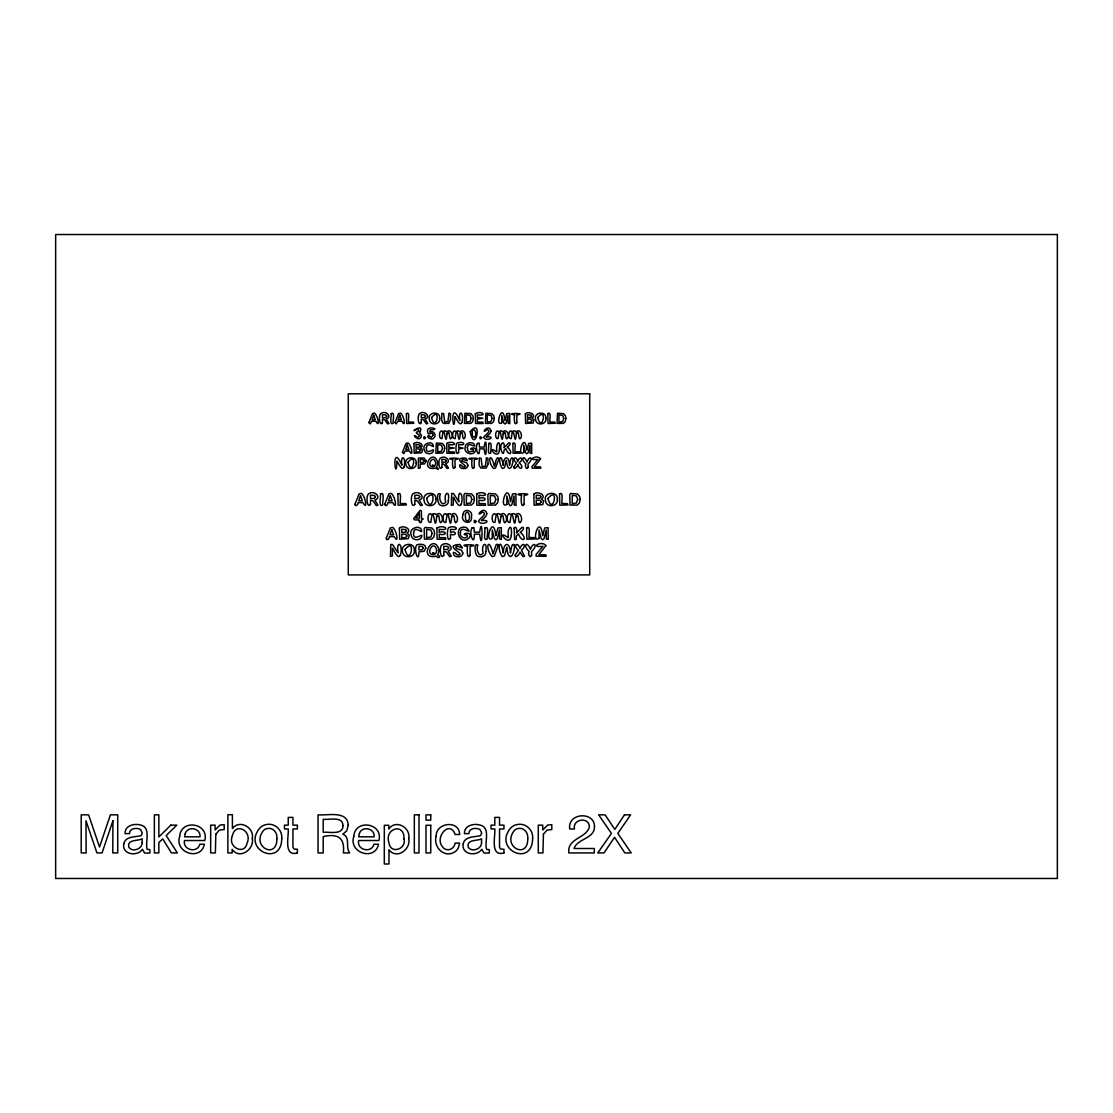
<?xml version="1.0" encoding="UTF-8"?>
<svg xmlns="http://www.w3.org/2000/svg" width="1113" height="1113" viewBox="0 0 1113 1113"><rect width="100%" height="100%" fill="white"/><g stroke="black" fill="none" stroke-linecap="round" stroke-linejoin="round"><path stroke-width="1.5" d="M112.914 820.796L112.803 852.92L117.714 852.92L117.714 814.841L110.396 814.841L99.53 847.035L88.595 814.841L81.207 814.841L81.207 852.92L86.132 852.92L85.993 820.796L96.942 852.92L102.048 852.92L112.914 820.796M436.574 517.086C434.807 537.245 433.611 499.014 430.842 522.414C427.183 523.959 427.03 513.552 430.328 513.622C431.037 516.362 434.599 511.312 436.226 514.943C440.985 509.657 444.81 520.536 440.637 522.776C438.397 521.788 440.331 511.507 436.574 517.086M447.009 433.903C445.464 451.544 444.421 418.085 442 438.55C438.8 439.899 438.661 430.801 441.555 430.87C442.181 433.263 445.283 428.853 446.716 432.011C450.876 427.406 454.215 436.908 450.57 438.87C448.609 438.021 450.306 429.006 447.009 433.903M451.614 517.086C449.847 537.245 448.664 499.014 445.896 522.414C442.237 523.959 442.084 513.552 445.381 513.622C446.09 516.362 449.638 511.312 451.28 514.943C456.038 509.657 459.864 520.536 455.69 522.776C453.436 521.788 455.37 511.507 451.614 517.086M460.184 433.903C458.639 451.544 457.596 418.085 455.175 438.55C451.975 439.899 451.836 430.801 454.716 430.87C455.342 433.263 458.459 428.853 459.892 432.011C464.038 427.406 467.39 436.908 463.731 438.87C461.784 438.021 463.467 429.006 460.184 433.903M499.473 449.624C498.387 462.257 485.282 443.364 496.509 451.906L496.954 451.516C495.285 443.739 500.53 437.479 499.473 449.624M503.146 433.903C501.601 451.544 500.558 418.085 498.137 438.55C494.937 439.899 494.798 430.801 497.678 430.87C498.304 433.263 501.406 428.853 502.839 432.011C506.999 427.406 510.352 436.908 506.693 438.87C504.732 438.021 506.429 429.006 503.146 433.903M500.711 517.086C498.944 537.245 497.761 499.014 494.993 522.414C491.334 523.959 491.181 513.552 494.478 513.622C495.188 516.362 498.735 511.312 500.377 514.943C505.121 509.657 508.947 520.536 504.773 522.776C502.533 521.788 504.467 511.507 500.711 517.086M516.307 433.903C514.763 451.544 513.719 418.085 511.298 438.55C508.098 439.899 507.959 430.801 510.853 430.87C511.479 433.263 514.582 428.853 516.015 432.011C520.174 427.406 523.513 436.908 519.868 438.87C517.907 438.021 519.59 429.006 516.307 433.903M511.326 535.061C510.088 549.502 495.118 527.91 507.945 537.676L508.446 537.217C506.54 528.341 512.523 521.176 511.326 535.061M515.764 517.086C513.997 537.245 512.815 499.014 510.046 522.414C506.387 523.959 506.22 513.552 509.531 513.622C510.241 516.362 513.789 511.312 515.43 514.943C520.174 509.657 524 520.536 519.827 522.776C517.587 521.788 519.521 511.507 515.764 517.086M403.991 838.868C406.788 849.163 390.413 854.617 389.035 842.986C383.79 828.642 404.701 822.006 403.991 838.868M450.542 419.406L448.762 423.413L443.308 423.385L441.652 420.519L441.875 413.299L443.67 413.702L444.657 421.938L447.871 421.604L449.026 413.048L450.473 413.702L450.542 419.406M448.33 500.516C449.151 505.497 442.529 507.291 439.315 504.523C437.423 502.088 436.143 491.097 440.47 494.005C438.105 497.455 441.513 507.89 445.715 502.06C443.071 492.962 450.222 488.802 448.33 500.516M487.981 464.051L486.2 468.072L480.746 468.03L479.091 465.178L479.313 457.944L481.108 458.361L482.096 466.597L485.31 466.25L486.464 457.707L487.911 458.347L487.981 464.051M485.797 551.547C486.618 556.528 480.009 558.323 476.795 555.554C474.903 553.119 473.623 542.128 477.936 545.036C475.571 548.486 478.98 558.921 483.181 553.091C480.538 543.993 487.689 539.833 485.797 551.547M465.331 514.484L465.651 519.924L467.877 520.94C471.898 518.616 467.474 507.389 465.331 514.484M472.176 431.621L472.469 436.379L474.402 437.27C477.922 435.239 474.055 425.403 472.176 431.621M413.633 532.584C412.7 540.918 419.518 535.603 421.855 535.311C422.05 541.321 411.629 541.127 411.254 535.214C407.915 527.771 421.841 523.736 421.604 531.624C419.378 530.984 414.37 526.491 413.633 532.584M426.39 447.454C425.583 454.758 431.538 450.097 433.583 449.833C433.75 455.106 424.637 454.939 424.303 449.749C421.382 443.238 433.569 439.718 433.36 446.619C431.427 446.063 427.03 442.125 426.39 447.454M232.297 836.225C227.469 846.993 244.54 855.869 247.072 843.181C252.679 830.799 235.038 821.505 232.297 836.225M463.078 514.47C459.432 522.776 472.775 525.948 471.453 516.585C473.401 510.352 463.37 507.598 463.078 514.47M470.201 431.607C474.987 455.871 483.223 415.984 470.201 431.607M435.74 463.105L434.863 465.957L432.247 465.011L433.806 466.695C424.61 467.78 433.75 452.448 435.74 463.105M436.713 550.462L435.712 553.731L432.72 552.66L434.501 554.566C423.761 555.916 434.014 537.676 436.713 550.462M252.317 838.506C254.501 849.539 239.434 859.959 232.172 849.372L232.172 852.92L227.873 852.92L227.873 814.702L232.408 814.702L232.408 828.531C239.49 819.098 254.515 827.488 252.317 838.506M281.742 838.451C281.547 867.5 242.189 849.887 259.426 828.503A11.464 11.464 0 0 1 266.118 824.608C274.48 822.521 282.674 829.95 281.742 838.451M436.129 836.35C433.11 846.77 443.892 858.137 454.118 852.294A9.53 9.53 0 0 0 458.319 847.869L459.669 843.098L455.134 843.098C454.591 847.271 450.709 850.666 446.424 849.553A5.718 5.718 0 0 1 442.64 846.882C434.028 837.449 449.958 819.265 455.134 834.486L459.669 834.486C459.488 819.627 435.67 822.396 436.129 836.35M532.612 838.451C532.404 867.5 493.045 849.887 510.283 828.503A11.464 11.464 0 0 1 516.989 824.608C525.336 822.521 533.544 829.95 532.612 838.451M432.081 533.433L430.842 537.036L426.627 537.607L426.627 529.343L430.926 529.997L432.081 533.433M442.529 448.205L441.444 451.349L437.771 451.85L437.771 444.63L441.527 445.2L442.529 448.205M471.119 418.432L470.034 421.59L466.361 422.091L466.361 414.857L470.117 415.427L471.119 418.432M471.842 499.417L470.604 503.02L466.403 503.591L466.403 495.327L470.688 495.981L471.842 499.417M492.071 418.432L490.986 421.59L487.313 422.091L487.313 414.857L491.056 415.427L492.071 418.432M495.772 499.417L494.534 503.02L490.332 503.591L490.332 495.327L494.631 495.981L495.772 499.417M563.707 418.432L562.635 421.59L558.949 422.091L558.949 414.857L562.705 415.427L563.707 418.432M577.661 499.417L576.423 503.02L572.221 503.591L572.221 495.327L576.506 495.981L577.661 499.417M408.026 462.243C412.325 478.59 418.14 450.055 408.026 462.243M405.035 549.488C409.96 568.159 416.596 535.548 405.035 549.488M431.538 417.584C435.837 433.931 441.652 405.396 431.538 417.584M426.599 498.457C431.524 517.128 438.16 484.517 426.599 498.457M460.42 532.473C459.279 536.494 463.857 539.582 467.223 537.009L467.223 535.033C457.819 534.588 473.595 529.983 469.394 537.704C459.029 547.624 452.226 523.973 466.389 527.52C474.917 537.203 460.323 523.625 460.42 532.473M467.335 447.356L467.766 450.515L469.171 451.822L473.289 451.322L473.289 449.596C465.276 449.471 477.922 445.089 475.265 451.28C472.928 456.386 463.189 453.074 465.192 447.05C465.262 442.153 474.388 440.915 474.861 445.91C472.872 446.689 468.114 441.708 467.335 447.356M537.746 417.584C542.059 433.931 547.86 405.396 537.746 417.584M547.986 498.457C552.911 517.128 559.547 484.517 547.986 498.457M179.694 836.378C174.087 852.767 200.799 861.545 204.43 844.211L199.839 844.211C197.585 853.448 182.574 850.374 184.466 840.524L204.82 840.524C209.272 822.883 180.793 818.667 179.694 836.378M353.809 836.378C348.202 852.767 374.928 861.545 378.545 844.211L373.968 844.211C371.7 853.448 356.689 850.374 358.595 840.524L378.935 840.524C383.401 822.883 354.908 818.667 353.809 836.378M416.206 463.119C417.111 469.575 406.342 470.674 405.855 464.26C403.616 456.608 416.888 455.134 416.206 463.119M414.398 550.476C415.427 557.863 403.115 559.116 402.572 551.784C400.012 543.047 415.177 541.349 414.398 550.476M408.749 838.423C411.198 849.372 396.673 859.904 388.98 849.803L388.98 863.994L384.305 863.994L384.305 825.29L388.84 825.29L388.84 828.962C395.602 819.029 410.808 827.432 408.749 838.423M439.732 418.46C440.623 424.929 429.855 426.029 429.368 419.601C427.142 411.963 440.414 410.474 439.732 418.46M437.924 463.119L436.56 467.14L438.299 469.199L435.308 468.1C418.738 471.801 433.027 445.868 437.924 463.119M435.962 499.445C436.978 506.832 424.665 508.085 424.123 500.753C421.563 492.016 436.741 490.318 435.962 499.445M439.218 550.476L437.646 555.067C441.972 556.319 438.397 559.352 436.213 556.18C417.278 560.396 433.611 530.776 439.218 550.476M545.94 418.46C546.845 424.929 536.063 426.029 535.59 419.601C533.35 411.963 546.622 410.474 545.94 418.46M557.349 499.445C558.378 506.832 546.066 508.085 545.523 500.753C542.963 492.016 558.128 490.318 557.349 499.445M342.985 825.596C343.082 835.46 328.947 831.592 323.201 832.287L323.201 819.265C328.933 820.156 342.734 815.759 342.985 825.596M123.793 843.807C121.623 854.506 137.316 857.08 142.394 849.247L144.607 853.087L149.907 853.045L149.907 849.609L147.125 849.316C144.913 841.887 151.674 827.237 140.266 824.942C134.061 823.244 124.545 825.721 125.073 833.637L129.428 833.637C129.539 828.03 136.704 827.432 140.586 829.491L142.283 832.955L141.17 835.654C135.383 837.199 125.352 836.044 123.793 843.807M426.182 461.005L424.623 463.829L420.213 464.302L420.144 467.891L418.349 468.309L418.391 458.111L424.081 457.986L426.182 461.005M425.792 548.055L424.011 551.297L418.975 551.839C418.697 564.75 413.229 549.085 416.888 544.758C419.796 543.923 425.834 543.589 425.792 548.055M463.203 843.807C461.032 854.506 476.712 857.08 481.79 849.247L484.016 853.087L489.303 853.045L489.303 849.609L486.52 849.316C484.308 841.887 491.07 827.237 479.675 824.942C473.456 823.244 463.954 825.721 464.469 833.637L468.823 833.637C468.949 828.03 476.1 827.432 479.995 829.491L481.692 832.955L480.566 835.654C474.778 837.199 464.761 836.044 463.203 843.807M594.495 826.792C594.439 838.91 577.452 838.423 574.03 848.509L594.314 848.509L594.314 852.92L568.826 852.92C566.865 838.131 586.412 838.423 589.334 827.001C589.514 816.455 572.319 818.765 574.475 828.962L569.731 828.962C567.129 812.796 594.773 810.89 594.495 826.792M433.04 435.239L431.19 437.479L428.922 435.586C424.763 436.268 432.289 441.388 434 437.757C436.992 435.044 433.249 429.799 429.785 432.178L430.202 429.827C443.127 429.855 424.526 424.011 427.893 432.79C427.851 436.115 433.305 430.592 433.04 435.239M434.571 533.447L433.792 537.078L431.705 539.095L424.429 539.123L424.164 528.912L424.985 527.479L431.9 527.965L434.098 530.553L434.571 533.447M444.713 448.219L444.031 451.391L442.195 453.144L435.837 453.186L436.324 443.002L442.376 443.419L444.296 445.673L444.713 448.219M473.303 418.446L472.622 421.632L470.799 423.385L464.441 423.413L464.928 413.229L470.966 413.646L472.9 415.914L473.303 418.446M474.333 499.431L473.554 503.062L471.467 505.065L464.204 505.107L463.926 494.882L464.761 493.462L471.662 493.935L473.86 496.537L474.333 499.431M494.255 418.446L493.574 421.632L491.737 423.385L485.379 423.413L485.866 413.229L491.918 413.646L493.838 415.914L494.255 418.446M498.276 499.431L497.497 503.062L495.396 505.065L488.134 505.107L487.87 494.882L488.69 493.462L495.605 493.935L497.803 496.537L498.276 499.431M565.905 418.446L565.209 421.632L563.387 423.385L557.029 423.413L557.516 413.229L563.554 413.646L565.487 415.914L565.905 418.446M580.151 499.431L579.372 503.062L577.285 505.065L570.009 505.107L569.745 494.882L570.566 493.462L577.48 493.935L579.678 496.537L580.151 499.431M421.437 435.461C419.74 444.713 409.417 431.037 417.612 437.437C423.441 434.738 411.476 433.013 418.85 431.385L418.585 429.771L416.819 429.493C407.483 434.376 425.152 421.298 419.698 432.86L421.437 435.461M276.873 838.59C277.304 859.612 251.83 847.285 262.612 831.689A6.344 6.344 0 0 1 266.842 828.629C272.908 826.889 277.652 832.83 276.873 838.59M540.542 458.904L534.435 466.834L540.515 466.89L540.821 468.225L532.097 468.142L531.958 466.667L537.996 459.419C525.614 461.032 537.106 453.77 540.542 458.904M545.857 545.662L538.873 554.733L545.829 554.789L546.177 556.319L536.202 556.222L536.049 554.538L542.963 546.26C528.8 548.097 541.934 539.805 545.857 545.662M527.729 838.59C528.16 859.612 502.7 847.285 513.469 831.689A6.344 6.344 0 0 1 517.698 828.629C523.778 826.889 528.508 832.83 527.729 838.59M348.216 825.109L346.811 830.701L342.846 834.207C350.08 836.837 346.046 845.838 348.661 851.222L349.677 852.92L343.347 852.92C345.03 838.033 338.227 833.234 323.201 836.586L323.201 852.92L318.04 852.92L318.04 814.841C327.041 815.704 347.673 810.222 348.216 825.109M403.908 467.237C401.849 471.87 398.078 462.076 397.007 461.158C395.991 486.381 390.802 440.261 401.918 465.192C400.054 452.81 406.843 457.624 403.908 467.237M400.332 555.192C397.981 560.493 393.682 549.293 392.458 548.25L392.374 555.985L390.468 556.43L390.802 544.438L392.569 544.591L398.064 552.855C395.936 538.706 403.685 544.201 400.332 555.192M461.825 422.578C459.766 427.225 455.996 417.431 454.925 416.512C453.909 441.736 448.72 395.616 459.836 420.547C457.986 408.165 464.761 412.965 461.825 422.578M461.213 504.161C458.862 509.448 454.549 498.262 453.339 497.219L453.255 504.954L451.335 505.399L451.683 493.407L453.45 493.56L458.946 501.824C456.817 487.675 464.566 493.17 461.213 504.161M142.158 842.555C142.534 848.899 132.461 852.669 128.885 847.341C126.757 839.091 137.678 841.261 142.158 838.799L142.158 842.555M481.553 842.555C481.929 848.899 471.856 852.669 468.295 847.341C466.152 839.091 477.074 841.261 481.553 838.799L481.553 842.555M370.49 504.259C367.04 509.865 365.273 493.894 369.53 493.379C374.678 490.137 382.079 497.775 374.844 500.057L378.003 505.246L376.277 505.566L373.3 501.17L371.352 500.349L370.49 500.349L370.49 504.259M382.441 422.676C379.422 427.573 377.877 413.605 381.606 413.146C386.1 410.307 392.583 416.999 386.253 418.989L389.021 423.538L387.505 423.816L384.889 419.963L383.192 419.253L382.441 419.253L382.441 422.676M421.229 422.676C418.196 427.573 416.652 413.605 420.38 413.146C424.888 410.307 431.357 416.999 425.027 418.989L427.795 423.538L426.279 423.816L423.677 419.963L421.98 419.253L421.229 419.253L421.229 422.676M414.815 504.259C411.365 509.865 409.584 493.894 413.855 493.379C419.003 490.137 426.39 497.775 419.156 500.057L422.328 505.246L420.589 505.566L417.612 501.17L415.678 500.349L414.815 500.349L414.815 504.259M423.997 461.046L422.94 462.521L420.213 462.674L420.213 459.419L423.288 459.683L423.997 461.046M421.465 521.51C421.201 524.167 418.168 521.83 419.392 519.966L414.523 519.868L413.633 518.63L420.199 510.227L421.382 511.034L421.465 518.101L423.232 519.034L421.465 519.966L421.465 521.51M423.288 548.111L422.091 549.794L418.975 549.975L418.975 546.26L422.481 546.566L423.288 548.111M441.917 467.321C438.898 472.232 437.353 458.264 441.082 457.805C445.576 454.967 452.059 461.658 445.729 463.648L448.497 468.197L446.981 468.462L444.365 464.622L442.668 463.898L441.917 463.898L441.917 467.321M443.781 555.29C440.331 560.896 438.55 544.925 442.821 544.41C447.969 541.168 455.37 548.806 448.136 551.088L451.294 556.277L449.555 556.597L446.577 552.201L444.644 551.38L443.781 551.38L443.781 555.29M477.407 443.475C474.375 448.344 479.703 460.518 479.494 448.859L484.155 448.859C486.784 468.49 487.035 428.672 484.155 447.092L479.494 447.092L479.188 443.057L477.407 443.475M471.926 528.035C468.476 533.6 474.555 547.513 474.319 534.184L479.647 534.184C482.652 556.611 482.945 511.117 479.647 532.167L474.319 532.167L473.971 527.562L471.926 528.035M498.944 458.584L495.48 468.017L493.518 468.462C486.645 460.907 490.583 449.847 494.311 466.18C495.522 465.123 495.925 454.967 498.944 458.584M501.907 443.475C498.721 446.689 503.66 459.266 503.994 450.236L505.761 448.539C508.641 457.026 514.554 453.45 507.25 447.092C508.711 446.8 512.217 442.376 508.752 442.891L503.994 447.774C504.704 446.508 504.147 440.873 501.907 443.475M498.318 545.3L494.353 556.083L492.127 556.597C484.266 547.958 488.76 535.311 493.017 553.982L496.106 544.855L497.149 544.201L498.318 545.3M514.095 528.035L514.637 539.61L516.14 539.415L516.488 535.756L518.505 533.823C521.802 543.52 528.55 539.443 520.202 532.167C521.872 531.833 525.879 526.783 521.927 527.367L516.488 532.946C517.295 531.499 516.655 525.072 514.095 528.035M406.398 413.702L406.635 423.497L413.869 423.274L413.326 422.091L408.485 422.036C408.026 420.7 410.238 410.78 406.398 413.702M397.87 494.005L398.134 505.191L406.412 504.954L405.772 503.591L400.249 503.521C399.734 502.005 402.252 490.68 397.87 494.005M399.4 528.216L399.65 539.207L408.29 538.65L409.278 535.089L407.024 533.127C412.937 529.051 402.405 524.529 399.4 528.216M413.939 443.628L414.161 453.255L421.716 452.768L422.578 449.652L420.603 447.927C425.792 444.365 416.568 440.414 413.939 443.628M455.036 467.321C452.156 471.982 452.24 460.838 452.894 459.586C440.915 457.652 467.043 457.666 455.036 459.586L455.036 467.321M474.277 467.321C471.383 471.982 471.467 460.838 472.121 459.586C460.142 457.652 486.27 457.666 474.277 459.586L474.277 467.321M470.117 555.29C466.82 560.618 466.917 547.874 467.669 546.441C453.979 544.229 483.835 544.243 470.117 546.441L470.117 555.29M501.768 422.759C494.269 427.67 502.686 399.873 504.912 420.408L506.763 413.646L509.698 413.396L509.782 423.677L508.14 423.302L508.071 415.413L506.095 423.163L504.912 423.983L503.646 422.843L501.768 415.413L501.768 422.759M492.238 538.386C483.682 543.993 493.296 512.217 495.841 535.687L497.956 527.965L501.309 527.673L501.406 539.429L499.528 538.998L499.445 529.983L497.191 538.845L495.841 539.777L494.395 538.469L492.238 529.983L492.238 538.386M512.87 443.475L513.093 453.255L520.341 453.047L519.785 451.864L514.943 451.795C514.498 450.473 516.696 440.553 512.87 443.475M516.835 422.676C513.942 427.336 514.025 416.179 514.679 414.926C502.714 412.993 528.842 413.006 516.835 414.926L516.835 422.676M506.86 504.37C498.29 509.977 507.918 478.2 510.464 501.671L512.564 493.949L515.917 493.657L516.015 505.413L514.15 504.968L514.067 495.953L511.799 504.829L510.464 505.761L509.003 504.453L506.86 495.953L506.86 504.37M525.364 413.869L525.586 423.483L533.141 422.996L534.003 419.879L532.028 418.168C537.217 414.606 527.993 410.641 525.364 413.869M523.708 452.532C516.223 457.443 524.64 429.646 526.866 450.181L528.717 443.419L531.638 443.155L531.736 453.45L530.094 453.061L530.025 445.172L528.049 452.935L526.866 453.756L525.586 452.615L523.708 445.172L523.708 452.532M524.084 504.259C520.787 509.587 520.87 496.843 521.621 495.41C507.931 493.198 537.802 493.212 524.084 495.41L524.084 504.259M526.63 528.035L526.894 539.221L535.172 538.97L534.546 537.621L529.009 537.551C528.494 536.021 531.012 524.696 526.63 528.035M533.823 494.2L534.073 505.191L542.713 504.634L543.701 501.059L541.447 499.111C547.373 495.035 536.828 490.513 533.823 494.2M547.819 413.702L548.055 423.497L555.29 423.274L554.747 422.091L549.905 422.036C549.446 420.7 551.658 410.78 547.819 413.702M539.026 538.386C530.47 543.993 540.083 512.217 542.629 535.687L544.744 527.965L548.097 527.673L548.194 539.429L546.316 538.998L546.233 529.983L543.979 538.845L542.629 539.777L541.168 538.469L539.026 529.983L539.026 538.386M559.491 494.005L559.756 505.191L568.033 504.954L567.407 503.591L561.87 503.521C561.355 502.005 563.874 490.68 559.491 494.005M380.465 494.005C381.133 495.716 377.975 508.251 382.761 504.912C382.093 503.201 385.237 490.666 380.465 494.005M391.164 413.702C391.748 415.191 388.994 426.168 393.181 423.246C392.597 421.757 395.352 410.78 391.164 413.702M458.653 452.435C455.481 457.151 455.3 444.616 457.067 443.057C463.565 440.553 467.516 445.965 458.653 444.588L458.653 447.301L463.189 448.122L458.653 448.929L458.653 452.435M450.501 538.275C446.87 543.659 446.675 529.329 448.692 527.548C456.121 524.682 460.629 530.873 450.501 529.301L450.501 532.417C456.956 529.983 456.956 536.703 450.501 534.268L450.501 538.275M488.788 443.475C489.372 444.963 486.618 455.94 490.791 453.019C490.221 451.516 492.976 440.553 488.788 443.475M490.986 431.009L490.096 433.305L486.214 436.978C497.024 435.753 487.049 442.348 483.724 437.673C484.099 435.127 492.196 431.413 487.341 429.437C479.383 435.92 488.816 422.23 490.986 431.009M484.948 528.035C485.616 529.732 482.458 542.281 487.244 538.942C486.576 537.231 489.72 524.682 484.948 528.035M486.826 513.789L485.797 516.404L481.373 520.606C493.727 519.201 482.319 526.755 478.52 521.413C478.952 518.491 488.204 514.248 482.666 511.994C473.568 519.395 484.336 503.758 486.826 513.789M528.049 467.321C526.964 470.924 524.265 465.693 525.893 463.94C520.021 458.973 523.875 453.895 527.006 462.104C529.774 454.368 534.24 458.528 528.049 463.94L528.049 467.321M531.583 555.29C530.331 559.408 527.27 553.425 529.106 551.422C522.414 545.746 526.811 539.944 530.386 549.321C533.558 540.473 538.664 545.245 531.583 551.422L531.583 555.29M467.877 465.262C467.975 470.103 458.431 469.533 459.683 464.831C461.686 464.121 463.036 469.491 465.596 466.11C462.076 463.133 453.812 457.276 465.971 458.153C470.396 464.622 461.853 456.247 461.784 460.949L466.792 462.98L467.877 465.262M462.813 552.924C462.925 558.476 452.017 557.808 453.45 552.438C455.732 551.631 457.29 557.766 460.212 553.898C457.499 550.42 445.965 545.12 459.892 544.48C466.319 552.451 458.027 544.201 455.801 546.831L456.4 548.472L461.575 550.323L462.813 552.924M375.443 496.885L374.191 498.415L370.49 498.568L370.49 495.229L374.469 495.41L375.443 496.885M386.768 416.22L385.682 417.57L382.441 417.695L382.441 414.773L385.919 414.926L386.768 416.22M425.556 416.22L424.47 417.57L421.229 417.695L421.229 414.773L424.707 414.926L425.556 416.22M419.754 496.885L418.516 498.415L414.815 498.568L414.815 495.229L418.794 495.41L419.754 496.885M446.243 460.865L445.158 462.215L441.917 462.354L441.917 459.419L445.395 459.586L446.243 460.865M448.734 547.916L447.482 549.446L443.781 549.599L443.781 546.26L447.76 546.441L448.734 547.916M355.019 504.133C354.88 507.278 358.539 504.885 358.066 502.645L363.019 502.645C367.777 511.549 365.509 495.925 361.391 493.365L359.123 493.88L355.019 504.133M368.904 422.564L370.281 423.914L371.575 421.257L375.902 421.257C380.062 429.048 378.086 415.386 374.483 413.132L372.493 413.591L368.904 422.564M394.976 422.564L396.339 423.914L397.633 421.257L401.974 421.257C406.134 429.048 404.158 415.386 400.555 413.132L398.565 413.591L394.976 422.564M384.806 504.133C384.681 507.278 388.326 504.885 387.853 502.645L392.806 502.645C397.564 511.549 395.31 495.925 391.178 493.365L388.91 493.88L384.806 504.133M386.294 538.149C386.169 541.294 389.814 538.915 389.355 536.661L394.294 536.661C399.052 545.565 396.798 529.955 392.68 527.381L390.413 527.896L386.294 538.149M402.475 452.323L403.852 453.687L405.146 451.029L409.473 451.029C413.646 458.82 411.657 445.158 408.054 442.904L406.064 443.35L402.475 452.323M513.093 458.598C512.926 468.99 507.458 473.262 506.387 460.392L504.314 467.822L502.45 468.49C497.094 461.603 500.864 449.722 503.201 465.317C503.507 455.426 509.239 455.412 509.531 465.317C509.949 464.26 510.45 454.994 513.093 458.598M514.484 545.314C514.303 557.182 508.057 562.079 506.818 547.359L504.453 555.86L502.325 556.625C496.203 548.751 500.516 535.172 503.187 552.994C503.521 541.697 510.088 541.683 510.422 552.994C510.895 551.798 511.465 541.196 514.484 545.314M215.825 834.166L215.352 852.92L210.677 852.92L210.677 825.15L215.115 825.15L215.115 829.95L220.068 825.039L224.186 824.663L224.186 829.588L219.539 830.02L215.825 834.166M543.422 834.166L542.949 852.92L538.289 852.92L538.289 825.15L542.713 825.15L542.713 829.95L547.679 825.039L551.798 824.663L551.798 829.588L547.137 830.02L543.422 834.166M425.528 437.771C423.232 441.485 423.093 434.112 425.528 437.771M481.665 437.771C479.355 441.485 479.216 434.112 481.665 437.771M476.169 521.51C473.54 525.753 473.373 517.322 476.169 521.51M446.744 443.475L446.925 453.255L454.563 453.339L454.243 451.92L448.776 451.85L448.776 448.831L454.229 448.01L448.776 447.203L448.776 444.588C459.752 446.076 452.768 439.844 446.744 443.475M436.894 528.035L437.089 539.221L445.826 539.304L445.464 537.676L439.204 537.607L439.204 534.143C447.301 536.313 447.301 530.122 439.204 532.292L439.204 529.301C451.753 531.012 443.781 523.875 436.894 528.035M475.348 413.716L475.515 423.497L483.167 423.566L482.847 422.147L477.366 422.091L477.366 419.058L482.819 418.238L477.366 417.431L477.366 414.815C488.343 416.318 481.373 410.071 475.348 413.716M476.67 494.019L476.865 505.191L485.602 505.288L485.226 503.66L478.98 503.591L478.98 500.127C487.063 502.297 487.063 496.092 478.98 498.262L478.98 495.271C491.515 496.996 483.543 489.859 476.67 494.019M185.245 833.554L184.591 836.823L200.02 836.823C200.938 828.197 187.916 825.443 185.245 833.554M359.36 833.554L358.72 836.823L374.149 836.823C375.053 828.197 362.045 825.443 359.36 833.554M420.519 450.375L419.295 451.85L416.012 451.948L416.012 448.845L419.253 448.929L420.519 450.375M406.927 535.923L405.522 537.607L401.779 537.718L401.779 534.17L405.466 534.268L406.927 535.923M531.944 420.603L530.72 422.077L527.437 422.189L527.437 419.072L530.664 419.17L531.944 420.603M541.349 501.893L539.944 503.591L536.202 503.702L536.202 500.14L539.888 500.252L541.349 501.893M513.733 467.098C513.566 470.966 518.018 465.916 517.837 464.511C519.841 471.675 524.974 467.154 519.201 462.897C524.793 458.695 519.646 454.994 517.865 461.464C516.029 454.716 511.145 458.904 516.515 462.897L513.733 467.098M515.222 555.039C515.027 559.449 520.105 553.69 519.91 552.076L522.999 556.639L524.571 556.263L521.468 550.239C527.562 544.772 522.554 541.28 519.952 548.584C517.837 540.876 512.272 545.662 518.394 550.239L515.222 555.039M420.088 445.882L419.239 447.134L416.012 447.287L416.012 444.532L419.518 444.797L420.088 445.882M406.44 530.776L405.452 532.223L401.779 532.39L401.779 529.245L405.772 529.551L406.44 530.776M531.513 416.109L530.664 417.375L527.437 417.528L527.437 414.773L530.943 415.038L531.513 416.109M540.862 496.76L539.888 498.207L536.202 498.374L536.202 495.229L540.208 495.535L540.862 496.76M373.718 415.246L372.132 419.643L375.318 419.643L373.718 415.246M360.515 495.772L358.706 500.794L362.351 500.794L360.515 495.772M399.79 415.246L398.204 419.643L401.39 419.643L399.79 415.246M407.288 445.005L405.716 449.402L408.888 449.402L407.288 445.005M390.301 495.772L388.507 500.794L392.138 500.794L390.301 495.772M391.804 529.788L389.995 534.81L393.64 534.81L391.804 529.788M624.463 814.841L614.821 829.408L605.096 814.841L598.641 814.841L611.427 833.4L597.778 852.92L604.011 852.92L614.557 837.268L624.824 852.92L631.224 852.92L617.826 833.4L630.612 814.841L624.463 814.841M419.392 513.274L415.817 518.101L419.392 518.101L419.392 513.274M170.832 825.15L158.853 836.948L158.853 814.841L154.373 814.841L154.373 852.92L158.853 852.92L158.853 842.499L162.762 838.924L171.43 852.92L177.384 852.92L166.157 835.557L176.8 825.15L170.832 825.15M297.38 852.92C283.217 857.024 288.935 836.03 288.225 828.962L284.469 828.962L284.469 825.15L288.225 825.15L288.225 817.401L292.942 817.401L292.942 825.15L297.38 825.15L297.38 828.962L292.942 828.962L292.942 847.09L293.929 849.038L297.38 849.247L297.38 852.92M503.952 852.92C489.79 857.024 495.508 836.03 494.812 828.962L491.042 828.962L491.042 825.15L494.812 825.15L494.812 817.401L499.528 817.401L499.528 825.15L503.952 825.15L503.952 828.962L499.528 828.962L499.528 847.09L500.502 849.038L503.952 849.247L503.952 852.92M1057.35 234.523L55.65 234.523L55.65 878.477L1057.35 878.477L1057.35 234.523M589.709 393.807L348.258 393.807L348.258 574.906L589.709 574.906L589.709 393.807M419.003 814.841L414.328 814.841L414.328 852.92L419.003 852.92L419.003 814.841M430.745 814.841L426.001 814.841L426.001 820.128L430.745 820.128L430.745 814.841M430.745 825.29L426.001 825.29L426.001 852.92L430.745 852.92L430.745 825.29"/></g></svg>
